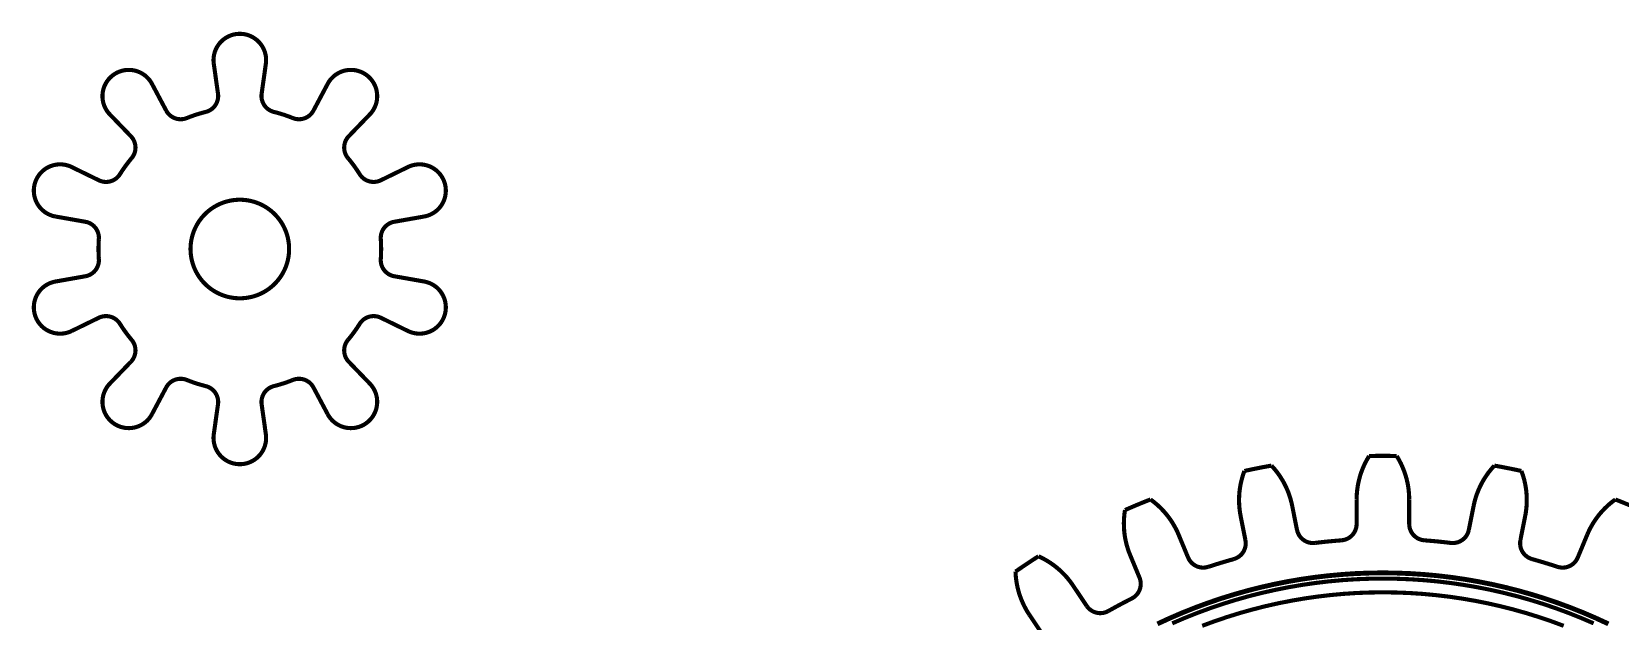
# Model space of a CAD drawing. Extents: x 1.1 to 21.8, y 1.7 to 15.4.
# Drawn here: x 5.738 to 9.544, y 4.369 to 5.782 of the extents above; entities that cross this region are included whole.
import ezdxf

# ---------------------------------------------------------------- set-up
doc = ezdxf.new("R2010")
doc.units = 0
doc.layers.get('0').update_dxf_attribs({"linetype": 'CONTINUOUS'})

msp = doc.modelspace()

# ---------------------------------------------------------------- linework, layer by layer
at = {"color": 0, "const_width": 0.00985}
for points in [[(6.29915, 5.70503), (6.29943, 5.70714), (6.29958, 5.70925), (6.29969, 5.71137), (6.29975, 5.71349), (6.29975, 5.7156), (6.29964, 5.71772), (6.29949, 5.71978), (6.29926, 5.7219), (6.29893, 5.72396), (6.29856, 5.72607), (6.29812, 5.72814), (6.29758, 5.73019), (6.29704, 5.73221), (6.29639, 5.73421), (6.29563, 5.73622), (6.29486, 5.73817), (6.294, 5.74007), (6.29313, 5.74203), (6.29107, 5.74571), (6.28999, 5.7475), (6.28885, 5.74929), (6.2876, 5.75103), (6.28635, 5.75271), (6.285, 5.75435), (6.28217, 5.75749), (6.28071, 5.75896), (6.27914, 5.76042), (6.27756, 5.76183), (6.27593, 5.76313), (6.27425, 5.76443), (6.27251, 5.76568), (6.27078, 5.76682), (6.26899, 5.76796), (6.26714, 5.76899), (6.26525, 5.76997), (6.26335, 5.77089), (6.26144, 5.77175), (6.2595, 5.77257), (6.25549, 5.77399), (6.25347, 5.77458), (6.25142, 5.77507), (6.24729, 5.77593), (6.24522, 5.77626), (6.24311, 5.77647), (6.241, 5.77664), (6.23888, 5.77675), (6.23676, 5.77681), (6.23465, 5.77675), (6.23253, 5.77664), (6.23042, 5.77647), (6.22835, 5.77626), (6.22624, 5.77593), (6.22211, 5.77507), (6.22006, 5.77458), (6.21804, 5.77399), (6.21403, 5.77257), (6.21213, 5.77175), (6.21018, 5.77089), (6.20828, 5.76997), (6.20638, 5.76899), (6.20458, 5.76796), (6.20275, 5.76682), (6.20101, 5.76568), (6.19928, 5.76443), (6.19764, 5.76313), (6.19596, 5.76183), (6.19439, 5.76042), (6.19135, 5.75749), (6.18853, 5.75435), (6.18722, 5.75271), (6.18593, 5.75103), (6.18474, 5.74929), (6.18354, 5.7475), (6.18246, 5.74571), (6.18143, 5.74387), (6.18044, 5.74203), (6.17953, 5.74007), (6.17865, 5.73817), (6.1779, 5.73622), (6.17719, 5.73421), (6.17654, 5.73221), (6.17594, 5.73019), (6.1754, 5.72814), (6.17497, 5.72607), (6.17458, 5.72396), (6.17432, 5.7219), (6.17404, 5.71978), (6.17389, 5.71772), (6.17378, 5.7156), (6.17378, 5.71349), (6.17383, 5.71137), (6.17393, 5.70925), (6.17437, 5.70503)], [(6.18446, 5.63331), (6.17437, 5.70503)], [(6.28907, 5.63331), (6.29915, 5.70503)], [(6.02626, 5.6569), (6.02522, 5.65875), (6.02414, 5.6606), (6.023, 5.66238), (6.02181, 5.66411), (6.02056, 5.66581), (6.01785, 5.66906), (6.01644, 5.67057), (6.01497, 5.6721), (6.01346, 5.67356), (6.01188, 5.67497), (6.01025, 5.67632), (6.00857, 5.67763), (6.00689, 5.67888), (6.0051, 5.68007), (6.00331, 5.68121), (6.00151, 5.68224), (5.99962, 5.68326), (5.99778, 5.68419), (5.99582, 5.68506), (5.99387, 5.68587), (5.99192, 5.68664), (5.9899, 5.68733), (5.9879, 5.68793), (5.98583, 5.68847), (5.98378, 5.68896), (5.98172, 5.68935), (5.97965, 5.68967), (5.97754, 5.68994), (5.97542, 5.69015), (5.97331, 5.69026), (5.97119, 5.69032), (5.96907, 5.69032), (5.96696, 5.69021), (5.9649, 5.69006), (5.96278, 5.68983), (5.96067, 5.68956), (5.95861, 5.68918), (5.95654, 5.68875), (5.95449, 5.68821), (5.95247, 5.68767), (5.95042, 5.68701), (5.94846, 5.68631), (5.94456, 5.68468), (5.94265, 5.68375), (5.94075, 5.68278), (5.93892, 5.68175), (5.93712, 5.68067), (5.93533, 5.67953), (5.9336, 5.67828), (5.93192, 5.67703), (5.93028, 5.67572), (5.92714, 5.6729), (5.92562, 5.67144), (5.92279, 5.66829), (5.92144, 5.66667), (5.92014, 5.66499), (5.91889, 5.66325), (5.91775, 5.66151), (5.91661, 5.65972), (5.91456, 5.65603), (5.91363, 5.65414), (5.91276, 5.65218), (5.91194, 5.65028), (5.91124, 5.64828), (5.9106, 5.64626), (5.91, 5.64426), (5.90944, 5.64219), (5.90896, 5.64014), (5.90858, 5.63807), (5.90826, 5.63596), (5.90799, 5.6339), (5.90782, 5.63178), (5.90771, 5.62967), (5.90767, 5.62756), (5.90776, 5.62332), (5.90793, 5.62125), (5.90821, 5.61914), (5.90853, 5.61703), (5.9089, 5.61496), (5.90935, 5.6129), (5.90983, 5.61083), (5.91043, 5.60883), (5.91108, 5.60682), (5.91183, 5.60482), (5.9126, 5.60286), (5.91347, 5.60097), (5.91439, 5.59901), (5.91536, 5.59717), (5.91639, 5.59532), (5.91868, 5.59174), (5.91986, 5.59006), (5.92117, 5.58838), (5.92253, 5.58669), (5.92389, 5.58513), (5.92535, 5.58361)], [(6.54818, 5.58361), (6.54964, 5.58513), (6.55106, 5.58669), (6.55365, 5.59006), (6.5549, 5.59174), (6.55604, 5.59353), (6.55713, 5.59532), (6.55821, 5.59717), (6.56011, 5.60097), (6.56093, 5.60286), (6.56174, 5.60482), (6.56244, 5.60682), (6.5631, 5.60883), (6.56369, 5.61083), (6.56467, 5.61496), (6.56506, 5.61703), (6.56538, 5.61914), (6.5656, 5.62125), (6.56575, 5.62332), (6.56586, 5.62543), (6.56586, 5.62967), (6.56575, 5.63178), (6.56554, 5.6339), (6.56526, 5.63596), (6.56494, 5.63807), (6.56456, 5.64014), (6.56413, 5.64219), (6.56358, 5.64426), (6.56299, 5.64626), (6.56158, 5.65028), (6.56076, 5.65218), (6.5599, 5.65414), (6.55897, 5.65603), (6.558, 5.65788), (6.55692, 5.65972), (6.55583, 5.66151), (6.55464, 5.66325), (6.55339, 5.66499), (6.55208, 5.66667), (6.55078, 5.66829), (6.54937, 5.66986), (6.5479, 5.67144), (6.54639, 5.6729), (6.54486, 5.67432), (6.54324, 5.67572), (6.54161, 5.67703), (6.53993, 5.67828), (6.53819, 5.67953), (6.5364, 5.68067), (6.53461, 5.68175), (6.53276, 5.68278), (6.53087, 5.68375), (6.52897, 5.68468), (6.52707, 5.68549), (6.52507, 5.68631), (6.52311, 5.68701), (6.52111, 5.68767), (6.51699, 5.68875), (6.51492, 5.68918), (6.51286, 5.68956), (6.51074, 5.68983), (6.50868, 5.69006), (6.50657, 5.69021), (6.50444, 5.69032), (6.50233, 5.69032), (6.50022, 5.69026), (6.4981, 5.69015), (6.49599, 5.68994), (6.49393, 5.68967), (6.49181, 5.68935), (6.48975, 5.68896), (6.48768, 5.68847), (6.48568, 5.68793), (6.48361, 5.68733), (6.48161, 5.68664), (6.47965, 5.68587), (6.47771, 5.68506), (6.47581, 5.68419), (6.4739, 5.68326), (6.47021, 5.68121), (6.46843, 5.68007), (6.46669, 5.67888), (6.46496, 5.67763), (6.46332, 5.67632), (6.46169, 5.67497), (6.46013, 5.67356), (6.45861, 5.6721), (6.45708, 5.67057), (6.45568, 5.66906), (6.45432, 5.66743), (6.45301, 5.66581), (6.45171, 5.66411), (6.45053, 5.66238), (6.44938, 5.6606), (6.44829, 5.65875), (6.44726, 5.6569)], [(6.06028, 5.59293), (6.02626, 5.6569)], [(6.155, 5.58963), (6.15663, 5.59006), (6.15826, 5.59056), (6.15983, 5.59115), (6.1614, 5.59179), (6.16297, 5.5925), (6.16444, 5.59332), (6.1659, 5.59418), (6.16737, 5.59511), (6.16872, 5.59603), (6.17008, 5.59706), (6.17139, 5.59819), (6.17264, 5.59933), (6.17389, 5.60053), (6.17503, 5.60178), (6.17611, 5.60308), (6.17714, 5.60439), (6.17811, 5.60579), (6.17904, 5.60721), (6.1799, 5.60867), (6.18143, 5.61171), (6.18207, 5.61328), (6.18267, 5.61486), (6.18321, 5.61649), (6.18365, 5.61811), (6.18403, 5.61979), (6.18435, 5.62147), (6.18457, 5.62315), (6.18474, 5.62483), (6.18485, 5.62651), (6.18485, 5.62819), (6.18479, 5.62993), (6.18468, 5.63162), (6.18446, 5.63331)], [(6.31858, 5.58963), (6.31689, 5.59006), (6.31526, 5.59056), (6.31369, 5.59115), (6.31212, 5.59179), (6.3106, 5.5925), (6.30908, 5.59332), (6.30761, 5.59418), (6.30479, 5.59603), (6.30344, 5.59706), (6.30214, 5.59819), (6.30089, 5.59933), (6.29969, 5.60053), (6.29856, 5.60178), (6.29742, 5.60308), (6.29639, 5.60439), (6.29542, 5.60579), (6.29449, 5.60721), (6.29368, 5.60867), (6.29286, 5.61019), (6.29215, 5.61171), (6.29144, 5.61328), (6.29085, 5.61486), (6.28988, 5.61811), (6.2895, 5.61979), (6.28896, 5.62315), (6.28879, 5.62483), (6.28868, 5.62651), (6.28868, 5.62819), (6.28874, 5.62993), (6.28885, 5.63162), (6.28907, 5.63331)], [(6.41325, 5.59293), (6.44726, 5.6569)], [(6.10981, 5.57493), (6.10824, 5.57433), (6.10661, 5.57379), (6.10335, 5.57292), (6.10167, 5.5726), (6.09999, 5.57238), (6.09831, 5.57221), (6.09657, 5.5721), (6.09489, 5.57206), (6.09321, 5.5721), (6.09153, 5.57221), (6.08979, 5.57238), (6.08811, 5.57264), (6.08649, 5.57297), (6.08485, 5.5734), (6.08322, 5.57389), (6.0816, 5.57443), (6.08003, 5.57503), (6.07844, 5.57574), (6.07693, 5.57644), (6.07542, 5.57731), (6.074, 5.57818), (6.07254, 5.5791), (6.07118, 5.58014), (6.06988, 5.58117), (6.06858, 5.58231), (6.06733, 5.58344), (6.06506, 5.58594), (6.06396, 5.58724), (6.06299, 5.5886), (6.06201, 5.59), (6.06028, 5.59293)], [(6.36372, 5.57493), (6.36535, 5.57433), (6.36692, 5.57379), (6.36854, 5.57335), (6.37022, 5.57292), (6.3719, 5.5726), (6.37358, 5.57238), (6.37528, 5.57221), (6.37696, 5.5721), (6.37864, 5.57206), (6.38032, 5.5721), (6.38206, 5.57221), (6.38374, 5.57238), (6.38542, 5.57264), (6.38704, 5.57297), (6.38872, 5.5734), (6.39035, 5.57389), (6.39193, 5.57443), (6.39356, 5.57503), (6.3966, 5.57644), (6.39811, 5.57731), (6.39958, 5.57818), (6.40099, 5.5791), (6.40369, 5.58117), (6.40619, 5.58344), (6.40739, 5.58469), (6.40847, 5.58594), (6.40956, 5.58724), (6.4106, 5.5886), (6.41151, 5.59), (6.41243, 5.59147), (6.41325, 5.59293)], [(5.97564, 5.53147), (5.92535, 5.58361)], [(6.155, 5.58963), (6.14481, 5.58692), (6.13971, 5.58544), (6.13465, 5.58388), (6.12961, 5.58225), (6.12462, 5.58051), (6.11968, 5.57872), (6.11469, 5.57688), (6.10981, 5.57493)], [(6.36372, 5.57493), (6.35883, 5.57688), (6.35389, 5.57872), (6.3489, 5.58051), (6.34392, 5.58225), (6.33886, 5.58388), (6.33382, 5.58544), (6.32878, 5.58692), (6.31858, 5.58963)], [(6.49789, 5.53147), (6.54818, 5.58361)], [(5.97749, 5.47879), (5.97857, 5.48014), (5.97954, 5.4815), (5.98053, 5.48292), (5.98139, 5.48432), (5.98221, 5.48583), (5.98296, 5.48736), (5.98367, 5.48888), (5.98426, 5.4905), (5.98481, 5.49208), (5.98529, 5.49371), (5.98574, 5.49533), (5.98606, 5.49701), (5.98633, 5.49869), (5.98654, 5.50038), (5.98665, 5.50206), (5.98671, 5.50379), (5.98671, 5.50549), (5.9866, 5.50717), (5.98643, 5.50885), (5.98589, 5.51221), (5.98546, 5.51389), (5.98503, 5.51551), (5.98449, 5.51714), (5.98389, 5.51872), (5.98324, 5.52029), (5.98253, 5.52181), (5.98172, 5.52333), (5.98085, 5.52474), (5.97993, 5.52621), (5.97894, 5.52756), (5.97792, 5.52892), (5.97683, 5.53022), (5.97564, 5.53147)], [(6.49604, 5.47879), (6.49397, 5.4815), (6.49214, 5.48432), (6.49132, 5.48583), (6.49056, 5.48736), (6.4899, 5.48888), (6.48926, 5.4905), (6.48872, 5.49208), (6.48822, 5.49371), (6.48779, 5.49533), (6.48747, 5.49701), (6.48719, 5.49869), (6.48687, 5.50206), (6.48682, 5.50379), (6.48687, 5.50549), (6.48699, 5.50717), (6.48714, 5.50885), (6.48736, 5.51053), (6.48768, 5.51221), (6.48807, 5.51389), (6.4885, 5.51551), (6.48904, 5.51714), (6.48964, 5.51872), (6.49029, 5.52029), (6.49181, 5.52333), (6.49268, 5.52474), (6.4936, 5.52621), (6.49457, 5.52756), (6.49567, 5.52892), (6.49675, 5.53022), (6.49789, 5.53147)], [(5.97749, 5.47879), (5.97412, 5.47472), (5.97081, 5.4706), (5.96761, 5.46642), (5.96442, 5.46218), (5.96132, 5.45796), (5.95828, 5.45361), (5.95529, 5.44922), (5.95242, 5.44482), (5.94954, 5.44038)], [(6.52399, 5.44038), (6.52115, 5.44482), (6.51824, 5.44922), (6.51525, 5.45361), (6.51221, 5.45796), (6.50911, 5.46218), (6.50597, 5.46642), (6.50271, 5.4706), (6.4994, 5.47472), (6.49604, 5.47879)], [(5.83376, 5.45757), (5.83187, 5.4585), (5.82992, 5.45931), (5.82796, 5.46007), (5.82596, 5.46078), (5.82394, 5.46143), (5.82189, 5.46197), (5.81988, 5.46246), (5.81776, 5.46289), (5.81569, 5.46322), (5.81364, 5.46349), (5.81153, 5.46376), (5.8094, 5.46386), (5.80729, 5.46392), (5.80518, 5.46392), (5.80306, 5.46386), (5.80094, 5.46376), (5.79889, 5.46354), (5.79676, 5.46326), (5.79264, 5.46251), (5.78851, 5.46143), (5.78651, 5.46083), (5.7845, 5.46013), (5.78256, 5.45936), (5.7806, 5.45856), (5.77869, 5.45763), (5.77681, 5.45665), (5.77496, 5.45568), (5.77311, 5.45458), (5.77132, 5.45344), (5.76958, 5.45226), (5.7679, 5.45101), (5.76622, 5.44965), (5.76465, 5.44829), (5.76307, 5.44689), (5.76156, 5.44542), (5.7601, 5.4439), (5.75868, 5.44233), (5.75732, 5.44069), (5.75603, 5.43907), (5.75478, 5.43733), (5.75358, 5.4356), (5.75244, 5.43381), (5.75136, 5.43201), (5.75038, 5.43018), (5.7494, 5.42828), (5.74854, 5.42632), (5.74772, 5.42443), (5.74696, 5.42242), (5.74625, 5.42042), (5.74567, 5.4184), (5.74511, 5.41639), (5.74463, 5.41433), (5.74419, 5.41222), (5.74387, 5.41015), (5.7436, 5.40804), (5.74338, 5.40597), (5.74322, 5.40386), (5.74317, 5.40175), (5.74328, 5.39751), (5.74343, 5.3954), (5.74365, 5.39328), (5.74393, 5.39122), (5.74431, 5.38917), (5.74474, 5.38704), (5.74522, 5.38504), (5.74582, 5.38297), (5.74642, 5.38097), (5.74713, 5.37896), (5.74789, 5.37701), (5.74875, 5.37506), (5.74962, 5.37315), (5.7506, 5.37125), (5.75163, 5.36942), (5.75271, 5.36762), (5.7539, 5.36583), (5.7551, 5.3641), (5.75635, 5.36242), (5.75765, 5.36079), (5.75906, 5.35915), (5.76047, 5.35758), (5.76193, 5.35612), (5.76346, 5.35465), (5.76508, 5.35325), (5.76671, 5.35189), (5.76833, 5.35058), (5.77007, 5.34933), (5.77181, 5.34814), (5.7736, 5.34706), (5.77544, 5.34597), (5.77729, 5.345), (5.78108, 5.34315), (5.78304, 5.34239), (5.78504, 5.34164), (5.78706, 5.34093), (5.78907, 5.34033), (5.79113, 5.33979), (5.79525, 5.33892)], [(5.89893, 5.42583), (5.83376, 5.45757)], [(5.94954, 5.44038), (5.94862, 5.43896), (5.94764, 5.43756), (5.94661, 5.43619), (5.94433, 5.43371), (5.94314, 5.43251), (5.94185, 5.43137), (5.94054, 5.43028), (5.93918, 5.42925), (5.93778, 5.42828), (5.93636, 5.4274), (5.9349, 5.42654), (5.93338, 5.42578), (5.93181, 5.42507), (5.93024, 5.42443), (5.92865, 5.42389), (5.92703, 5.42333), (5.9254, 5.4229), (5.92204, 5.42225), (5.91868, 5.42193), (5.91699, 5.42182), (5.91531, 5.42182), (5.91357, 5.42193), (5.91189, 5.4221), (5.91021, 5.42231), (5.90853, 5.42258), (5.9069, 5.42296), (5.90522, 5.42339), (5.90365, 5.42389), (5.90201, 5.42449), (5.90044, 5.42513), (5.89893, 5.42583)], [(6.52399, 5.44038), (6.5249, 5.43896), (6.52588, 5.43756), (6.52696, 5.43619), (6.52806, 5.43494), (6.52924, 5.43371), (6.53043, 5.43251), (6.53168, 5.43137), (6.53299, 5.43028), (6.53435, 5.42925), (6.53575, 5.42828), (6.53717, 5.4274), (6.53868, 5.42654), (6.54021, 5.42578), (6.54172, 5.42507), (6.54329, 5.42443), (6.54492, 5.42389), (6.5465, 5.42333), (6.54818, 5.4229), (6.54981, 5.42258), (6.55149, 5.42225), (6.55485, 5.42193), (6.55658, 5.42182), (6.55826, 5.42182), (6.55994, 5.42193), (6.56164, 5.4221), (6.56332, 5.42231), (6.565, 5.42258), (6.56668, 5.42296), (6.56831, 5.42339), (6.56993, 5.42389), (6.5715, 5.42449), (6.57308, 5.42513), (6.57465, 5.42583)], [(6.57465, 5.42583), (6.63976, 5.45757)], [(6.67833, 5.33892), (6.68246, 5.33979), (6.68446, 5.34033), (6.68653, 5.34093), (6.68853, 5.34164), (6.69243, 5.34315), (6.69624, 5.345), (6.69814, 5.34597), (6.70171, 5.34814), (6.7035, 5.34933), (6.70518, 5.35058), (6.70687, 5.35189), (6.7085, 5.35325), (6.71007, 5.35465), (6.71158, 5.35612), (6.71306, 5.35758), (6.71451, 5.35915), (6.71588, 5.36079), (6.71718, 5.36242), (6.71847, 5.3641), (6.71967, 5.36583), (6.72081, 5.36762), (6.7219, 5.36942), (6.72293, 5.37125), (6.7239, 5.37315), (6.72478, 5.37506), (6.72564, 5.37701), (6.7264, 5.37896), (6.72711, 5.38097), (6.72775, 5.38297), (6.72831, 5.38504), (6.72879, 5.38704), (6.72922, 5.38917), (6.7296, 5.39122), (6.72987, 5.39328), (6.73014, 5.3954), (6.73036, 5.39963), (6.73036, 5.40175), (6.73031, 5.40386), (6.73014, 5.40597), (6.72993, 5.40804), (6.72971, 5.41015), (6.72933, 5.41222), (6.72894, 5.41433), (6.72846, 5.41639), (6.72792, 5.4184), (6.72661, 5.42242), (6.72586, 5.42443), (6.72504, 5.42632), (6.72412, 5.42828), (6.72319, 5.43018), (6.72217, 5.43201), (6.72108, 5.43381), (6.71994, 5.4356), (6.71881, 5.43733), (6.71756, 5.43907), (6.71625, 5.44069), (6.71485, 5.44233), (6.71343, 5.4439), (6.71197, 5.44542), (6.71044, 5.44689), (6.70893, 5.44829), (6.70731, 5.44965), (6.70562, 5.45101), (6.70394, 5.45226), (6.70221, 5.45344), (6.70042, 5.45458), (6.69862, 5.45568), (6.69672, 5.45665), (6.69488, 5.45763), (6.69299, 5.45856), (6.69103, 5.45936), (6.68901, 5.46013), (6.68701, 5.46083), (6.685, 5.46143), (6.683, 5.46197), (6.68093, 5.46251), (6.67888, 5.46289), (6.67676, 5.46326), (6.67469, 5.46354), (6.67258, 5.46376), (6.67046, 5.46386), (6.66835, 5.46392), (6.66624, 5.46392), (6.66411, 5.46386), (6.66206, 5.46376), (6.65782, 5.46322), (6.65576, 5.46289), (6.65369, 5.46246), (6.65164, 5.46197), (6.64958, 5.46143), (6.64757, 5.46078), (6.64556, 5.46007), (6.64361, 5.45931), (6.64165, 5.4585), (6.63976, 5.45757)], [(5.8666, 5.32633), (5.79525, 5.33892)], [(5.89903, 5.28478), (5.89908, 5.28651), (5.89914, 5.28819), (5.89903, 5.28988), (5.89893, 5.29161), (5.89871, 5.29329), (5.89844, 5.29497), (5.89806, 5.2966), (5.89763, 5.29829), (5.89714, 5.29986), (5.8966, 5.30149), (5.89594, 5.30306), (5.89524, 5.30458), (5.89447, 5.3061), (5.89367, 5.30761), (5.89182, 5.31044), (5.89079, 5.31179), (5.88971, 5.3131), (5.88857, 5.3144), (5.88743, 5.3156), (5.88618, 5.31679), (5.88357, 5.31896), (5.88217, 5.31993), (5.88075, 5.32086), (5.87929, 5.32172), (5.87782, 5.32254), (5.87631, 5.32329), (5.87472, 5.324), (5.87315, 5.3246), (5.87153, 5.32514), (5.8699, 5.32563), (5.86828, 5.32601), (5.8666, 5.32633)], [(6.57454, 5.28478), (6.57443, 5.28651), (6.57443, 5.28819), (6.57449, 5.28988), (6.57465, 5.29161), (6.57482, 5.29329), (6.57514, 5.29497), (6.57547, 5.2966), (6.5759, 5.29829), (6.57639, 5.29986), (6.57699, 5.30149), (6.57758, 5.30306), (6.57829, 5.30458), (6.57904, 5.3061), (6.57992, 5.30761), (6.58078, 5.30903), (6.58176, 5.31044), (6.58274, 5.31179), (6.58382, 5.3131), (6.58496, 5.3144), (6.58615, 5.3156), (6.5874, 5.31679), (6.58865, 5.31787), (6.59, 5.31896), (6.59136, 5.31993), (6.59278, 5.32086), (6.59424, 5.32172), (6.59576, 5.32254), (6.59728, 5.32329), (6.59879, 5.324), (6.60042, 5.3246), (6.602, 5.32514), (6.60363, 5.32563), (6.60531, 5.32601), (6.60693, 5.32633)], [(6.60693, 5.32633), (6.67833, 5.33892)], [(5.89903, 5.28478), (5.89871, 5.27951), (5.89844, 5.27425), (5.89828, 5.26899), (5.89822, 5.26367), (5.89822, 5.2584), (5.89828, 5.25315), (5.89844, 5.24783), (5.89871, 5.24257), (5.89903, 5.23731)], [(6.57454, 5.23731), (6.57487, 5.24257), (6.57508, 5.24783), (6.57525, 5.25315), (6.57536, 5.2584), (6.57536, 5.26367), (6.57525, 5.26899), (6.57508, 5.27425), (6.57487, 5.27951), (6.57454, 5.28478)], [(5.89903, 5.23731), (5.89908, 5.23557), (5.89914, 5.23389), (5.89893, 5.23053), (5.89871, 5.22885), (5.89844, 5.22715), (5.89806, 5.22547), (5.89763, 5.22385), (5.89714, 5.22222), (5.8966, 5.22065), (5.89594, 5.21907), (5.89524, 5.2175), (5.89447, 5.21599), (5.89367, 5.21451), (5.89274, 5.21306), (5.89182, 5.21164), (5.89079, 5.21029), (5.88971, 5.20899), (5.88743, 5.20649), (5.88618, 5.20535), (5.88488, 5.20421), (5.88357, 5.20318), (5.88075, 5.20122), (5.87929, 5.20036), (5.87782, 5.19954), (5.87631, 5.19879), (5.87472, 5.19814), (5.87315, 5.19754), (5.87153, 5.197), (5.8699, 5.1965), (5.86828, 5.19607), (5.8666, 5.19575)], [(6.57454, 5.23731), (6.57443, 5.23557), (6.57443, 5.23389), (6.57449, 5.23221), (6.57482, 5.22885), (6.57547, 5.22547), (6.5759, 5.22385), (6.57639, 5.22222), (6.57758, 5.21907), (6.57829, 5.2175), (6.57904, 5.21599), (6.58078, 5.21306), (6.58176, 5.21164), (6.58274, 5.21029), (6.58382, 5.20899), (6.58496, 5.20774), (6.58615, 5.20649), (6.58865, 5.20421), (6.59, 5.20318), (6.59136, 5.20221), (6.59278, 5.20122), (6.59424, 5.20036), (6.59576, 5.19954), (6.59728, 5.19879), (6.59879, 5.19814), (6.60042, 5.19754), (6.602, 5.197), (6.60363, 5.1965), (6.60531, 5.19607), (6.60693, 5.19575)], [(5.79525, 5.18317), (5.79318, 5.18278), (5.79113, 5.18229), (5.78907, 5.18175), (5.78706, 5.18115), (5.78504, 5.1805), (5.78304, 5.17974), (5.78108, 5.17893), (5.77919, 5.17806), (5.77729, 5.17714), (5.7736, 5.17507), (5.77181, 5.17393), (5.77007, 5.17275), (5.76833, 5.1715), (5.76508, 5.16889), (5.76346, 5.16749), (5.76193, 5.16601), (5.76047, 5.1645), (5.75765, 5.16135), (5.75635, 5.15967), (5.7551, 5.15799), (5.7539, 5.15625), (5.75271, 5.15446), (5.75163, 5.15267), (5.7506, 5.15082), (5.74962, 5.14899), (5.74789, 5.14507), (5.74713, 5.14312), (5.74642, 5.14111), (5.74522, 5.1371), (5.74474, 5.13504), (5.74431, 5.13297), (5.74393, 5.13092), (5.74365, 5.12879), (5.74343, 5.12668), (5.74328, 5.12462), (5.74317, 5.12039), (5.74322, 5.11828), (5.74338, 5.11615), (5.7436, 5.11404), (5.74387, 5.11199), (5.74419, 5.10986), (5.74463, 5.10781), (5.74511, 5.10574), (5.74567, 5.10368), (5.74625, 5.10167), (5.74696, 5.09967), (5.74772, 5.09771), (5.74854, 5.09576), (5.7494, 5.09386), (5.75038, 5.09196), (5.75136, 5.09011), (5.75244, 5.08826), (5.75358, 5.08649), (5.75478, 5.08475), (5.75603, 5.08306), (5.75732, 5.08138), (5.75868, 5.07975), (5.7601, 5.07818), (5.76156, 5.07667), (5.76307, 5.07519), (5.76465, 5.07379), (5.76622, 5.07243), (5.7679, 5.07113), (5.76958, 5.06988), (5.77132, 5.06868), (5.77311, 5.06754), (5.77496, 5.06646), (5.77681, 5.06543), (5.77869, 5.06446), (5.7806, 5.06358), (5.78256, 5.06278), (5.7845, 5.06201), (5.78651, 5.06131), (5.78851, 5.06065), (5.79058, 5.06011), (5.79264, 5.05963), (5.79471, 5.05919), (5.79676, 5.05886), (5.79889, 5.0586), (5.80094, 5.05838), (5.80306, 5.05821), (5.80518, 5.05817), (5.80729, 5.05817), (5.8094, 5.05821), (5.81153, 5.05838), (5.81364, 5.0586), (5.81569, 5.05886), (5.81776, 5.05925), (5.81988, 5.05963), (5.82189, 5.06017), (5.82394, 5.06071), (5.82596, 5.06136), (5.82796, 5.06207), (5.82992, 5.06282), (5.83187, 5.06364), (5.83376, 5.06451)], [(5.8666, 5.19575), (5.79525, 5.18317)], [(6.60693, 5.19575), (6.67833, 5.18317)], [(6.63976, 5.06451), (6.64165, 5.06364), (6.64361, 5.06282), (6.64556, 5.06207), (6.64757, 5.06136), (6.64958, 5.06071), (6.65369, 5.05963), (6.65782, 5.05886), (6.65994, 5.0586), (6.66206, 5.05838), (6.66411, 5.05821), (6.66624, 5.05817), (6.66835, 5.05817), (6.67046, 5.05821), (6.67258, 5.05838), (6.67469, 5.0586), (6.67676, 5.05886), (6.67888, 5.05919), (6.68093, 5.05963), (6.683, 5.06011), (6.685, 5.06065), (6.68701, 5.06131), (6.68901, 5.06201), (6.69103, 5.06278), (6.69299, 5.06358), (6.69488, 5.06446), (6.69672, 5.06543), (6.69862, 5.06646), (6.70042, 5.06754), (6.70221, 5.06868), (6.70394, 5.06988), (6.70562, 5.07113), (6.70731, 5.07243), (6.70893, 5.07379), (6.71044, 5.07519), (6.71197, 5.07667), (6.71343, 5.07818), (6.71485, 5.07975), (6.71625, 5.08138), (6.71756, 5.08306), (6.71881, 5.08475), (6.71994, 5.08649), (6.72108, 5.08826), (6.72217, 5.09011), (6.72319, 5.09196), (6.72504, 5.09576), (6.72586, 5.09771), (6.72661, 5.09967), (6.72792, 5.10368), (6.72846, 5.10574), (6.72894, 5.10781), (6.72933, 5.10986), (6.72971, 5.11199), (6.72993, 5.11404), (6.73014, 5.11615), (6.73031, 5.11828), (6.73036, 5.12039), (6.73036, 5.1225), (6.73025, 5.12462), (6.73014, 5.12668), (6.7296, 5.13092), (6.72922, 5.13297), (6.72879, 5.13504), (6.72831, 5.1371), (6.72775, 5.13911), (6.72711, 5.14111), (6.7264, 5.14312), (6.72564, 5.14507), (6.7239, 5.14899), (6.72293, 5.15082), (6.7219, 5.15267), (6.72081, 5.15446), (6.71967, 5.15625), (6.71847, 5.15799), (6.71588, 5.16135), (6.71451, 5.16292), (6.71306, 5.1645), (6.71158, 5.16601), (6.71007, 5.16749), (6.7085, 5.16889), (6.70687, 5.17019), (6.70518, 5.1715), (6.7035, 5.17275), (6.70171, 5.17393), (6.69993, 5.17507), (6.69814, 5.17611), (6.69624, 5.17714), (6.69433, 5.17806), (6.69243, 5.17893), (6.69049, 5.17974), (6.68853, 5.1805), (6.68653, 5.18115), (6.68446, 5.18175), (6.68246, 5.18229), (6.68039, 5.18278), (6.67833, 5.18317)], [(5.89893, 5.09631), (5.83376, 5.06451)], [(5.94954, 5.08176), (5.94862, 5.08317), (5.94764, 5.08453), (5.94661, 5.08589), (5.94547, 5.08718), (5.94433, 5.08843), (5.94314, 5.08957), (5.94185, 5.09071), (5.94054, 5.09179), (5.93918, 5.09283), (5.93778, 5.09381), (5.93636, 5.09472), (5.9349, 5.09554), (5.93338, 5.09631), (5.93181, 5.097), (5.93024, 5.09765), (5.92865, 5.09825), (5.92703, 5.09874), (5.9254, 5.09918), (5.92372, 5.09956), (5.92204, 5.09983), (5.92036, 5.10004), (5.91868, 5.10021), (5.91699, 5.10026), (5.91531, 5.10026), (5.91357, 5.10015), (5.91189, 5.10004), (5.91021, 5.09983), (5.90853, 5.0995), (5.9069, 5.09918), (5.90522, 5.09874), (5.90365, 5.09819), (5.90201, 5.09765), (5.90044, 5.097), (5.89893, 5.09631)], [(6.52399, 5.08176), (6.5249, 5.08317), (6.52588, 5.08453), (6.52696, 5.08589), (6.52806, 5.08718), (6.52924, 5.08843), (6.53043, 5.08957), (6.53168, 5.09071), (6.53299, 5.09179), (6.53435, 5.09283), (6.53575, 5.09381), (6.53717, 5.09472), (6.53868, 5.09554), (6.54021, 5.09631), (6.54172, 5.097), (6.54329, 5.09765), (6.54492, 5.09825), (6.5465, 5.09874), (6.54818, 5.09918), (6.54981, 5.09956), (6.55149, 5.09983), (6.55317, 5.10004), (6.55485, 5.10021), (6.55658, 5.10026), (6.55826, 5.10026), (6.56164, 5.10004), (6.56332, 5.09983), (6.56668, 5.09918), (6.56831, 5.09874), (6.56993, 5.09819), (6.5715, 5.09765), (6.57308, 5.097), (6.57465, 5.09631)], [(6.57465, 5.09631), (6.63976, 5.06451)], [(5.94954, 5.08176), (5.95529, 5.07286), (5.95828, 5.06853), (5.96132, 5.06418), (5.96442, 5.0599), (5.96761, 5.05567), (5.97081, 5.05149), (5.97412, 5.04736), (5.97749, 5.04329)], [(6.49604, 5.04329), (6.4994, 5.04736), (6.50271, 5.05149), (6.50597, 5.05567), (6.50911, 5.0599), (6.51221, 5.06418), (6.51525, 5.06853), (6.51824, 5.07286), (6.52115, 5.07731), (6.52399, 5.08176)], [(5.97749, 5.04329), (5.97857, 5.04199), (5.97954, 5.04064), (5.98053, 5.03922), (5.98139, 5.03776), (5.98221, 5.03629), (5.98296, 5.03472), (5.98367, 5.03321), (5.98426, 5.03163), (5.98481, 5.03), (5.98529, 5.02838), (5.98574, 5.02675), (5.98606, 5.02507), (5.98633, 5.02339), (5.98654, 5.02171), (5.98665, 5.02001), (5.98671, 5.01833), (5.98671, 5.0166), (5.9866, 5.01492), (5.98643, 5.01324), (5.98589, 5.00988), (5.98503, 5.00662), (5.98449, 5.00499), (5.98389, 5.00342), (5.98324, 5.00185), (5.98253, 5.00032), (5.98172, 4.99881), (5.98085, 4.99735), (5.97993, 4.99593), (5.97894, 4.99451), (5.97792, 4.99322), (5.97683, 4.99186), (5.97564, 4.99067)], [(6.49604, 5.04329), (6.49501, 5.04199), (6.49397, 5.04064), (6.49306, 5.03922), (6.49214, 5.03776), (6.49132, 5.03629), (6.49056, 5.03472), (6.4899, 5.03321), (6.48926, 5.03163), (6.48872, 5.03), (6.48822, 5.02838), (6.48779, 5.02675), (6.48747, 5.02507), (6.48719, 5.02339), (6.48687, 5.02001), (6.48682, 5.01833), (6.48687, 5.0166), (6.48699, 5.01492), (6.48714, 5.01324), (6.48736, 5.01156), (6.48768, 5.00988), (6.48807, 5.00825), (6.4885, 5.00662), (6.48904, 5.00499), (6.48964, 5.00342), (6.49029, 5.00185), (6.49181, 4.99881), (6.49268, 4.99735), (6.4936, 4.99593), (6.49457, 4.99451), (6.49567, 4.99322), (6.49675, 4.99186), (6.49789, 4.99067)], [(5.97564, 4.99067), (5.92535, 4.93853)], [(6.49789, 4.99067), (6.54818, 4.93853)], [(6.10981, 4.94715), (6.10824, 4.94775), (6.10661, 4.94829), (6.10499, 4.94879), (6.10335, 4.94917), (6.10167, 4.94949), (6.09831, 4.94993), (6.09657, 4.95003), (6.09321, 4.95003), (6.09153, 4.94987), (6.08979, 4.94971), (6.08811, 4.94943), (6.08649, 4.94911), (6.08485, 4.94874), (6.08322, 4.94824), (6.0816, 4.94769), (6.07844, 4.9464), (6.07693, 4.94564), (6.07542, 4.94482), (6.074, 4.94396), (6.07254, 4.94299), (6.07118, 4.942), (6.06858, 4.93983), (6.06733, 4.93864), (6.06619, 4.93744), (6.06506, 4.93619), (6.06396, 4.93485), (6.06299, 4.93349), (6.06201, 4.93207), (6.06114, 4.93067), (6.06028, 4.92914)], [(6.10981, 4.94715), (6.11469, 4.94526), (6.11968, 4.94336), (6.12462, 4.94157), (6.12961, 4.93989), (6.13465, 4.93826), (6.13971, 4.93668), (6.14481, 4.93522), (6.1499, 4.93381), (6.155, 4.93251)], [(6.31858, 4.93251), (6.32368, 4.93381), (6.32878, 4.93522), (6.33382, 4.93668), (6.33886, 4.93826), (6.34392, 4.93989), (6.3489, 4.94157), (6.35389, 4.94336), (6.35883, 4.94526), (6.36372, 4.94715)], [(6.36372, 4.94715), (6.36535, 4.94775), (6.36692, 4.94829), (6.36854, 4.94879), (6.37022, 4.94917), (6.3719, 4.94949), (6.37528, 4.94993), (6.37696, 4.95003), (6.38032, 4.95003), (6.38206, 4.94987), (6.38374, 4.94971), (6.38542, 4.94943), (6.38704, 4.94911), (6.38872, 4.94874), (6.39035, 4.94824), (6.39193, 4.94769), (6.39356, 4.94706), (6.39507, 4.9464), (6.3966, 4.94564), (6.39811, 4.94482), (6.39958, 4.94396), (6.40099, 4.94299), (6.40235, 4.942), (6.40369, 4.94092), (6.40494, 4.93983), (6.40619, 4.93864), (6.40739, 4.93744), (6.40847, 4.93619), (6.40956, 4.93485), (6.4106, 4.93349), (6.41243, 4.93067), (6.41325, 4.92914)], [(5.92535, 4.93853), (5.92389, 4.93696), (5.92253, 4.93539), (5.92117, 4.93375), (5.91986, 4.93207), (5.91868, 4.93033), (5.91754, 4.9286), (5.91639, 4.92676), (5.91536, 4.92497), (5.91439, 4.92307), (5.91347, 4.92117), (5.9126, 4.91922), (5.91108, 4.91531), (5.91043, 4.91331), (5.90983, 4.91124), (5.90935, 4.90918), (5.9089, 4.90712), (5.90853, 4.90506), (5.90821, 4.903), (5.90793, 4.90088), (5.90776, 4.89876), (5.90767, 4.89453), (5.90771, 4.89242), (5.90782, 4.89035), (5.90799, 4.88824), (5.90826, 4.88612), (5.90858, 4.88406), (5.90896, 4.88194), (5.90944, 4.87989), (5.91, 4.87788), (5.9106, 4.87582), (5.91124, 4.87381), (5.91194, 4.87185), (5.91276, 4.8699), (5.91363, 4.86794), (5.91456, 4.86604), (5.91661, 4.86236), (5.91775, 4.86057), (5.91889, 4.85883), (5.92014, 4.8571), (5.92144, 4.85547), (5.92279, 4.85385), (5.92421, 4.85221), (5.92562, 4.85069), (5.92714, 4.84924), (5.92871, 4.84776), (5.93028, 4.8464), (5.93192, 4.84511), (5.9336, 4.84381), (5.93533, 4.84261), (5.93712, 4.84142), (5.93892, 4.84033), (5.94075, 4.83931), (5.94265, 4.83832), (5.94456, 4.8374), (5.9465, 4.83658), (5.95042, 4.83507), (5.95247, 4.83447), (5.95449, 4.83388), (5.95654, 4.83339), (5.95861, 4.83296), (5.96067, 4.83257), (5.96278, 4.83225), (5.9649, 4.83203), (5.96696, 4.83187), (5.97119, 4.83176), (5.97331, 4.83182), (5.97754, 4.83214), (5.97965, 4.83242), (5.98172, 4.83274), (5.98378, 4.83317), (5.98583, 4.83365), (5.9879, 4.83421), (5.9899, 4.83479), (5.99192, 4.83544), (5.99387, 4.83621), (5.99582, 4.83703), (5.99778, 4.83789), (5.99962, 4.83886), (6.00151, 4.83985), (6.0051, 4.84201), (6.00689, 4.84321), (6.00857, 4.84446), (6.01025, 4.84576), (6.01188, 4.84711), (6.01346, 4.84853), (6.01497, 4.84999), (6.01644, 4.85151), (6.01785, 4.85308), (6.01921, 4.85465), (6.02056, 4.85633), (6.02181, 4.85801), (6.023, 4.85975), (6.02414, 4.86154), (6.02522, 4.86333), (6.02626, 4.86518)], [(6.06028, 4.92914), (6.02626, 4.86518)], [(6.155, 4.93251), (6.15663, 4.93207), (6.15826, 4.93153), (6.15983, 4.93093), (6.1614, 4.93028), (6.16297, 4.92958), (6.1659, 4.92796), (6.16737, 4.92703), (6.16872, 4.92606), (6.17008, 4.92503), (6.17139, 4.92393), (6.17264, 4.92279), (6.17389, 4.9216), (6.17503, 4.92036), (6.17611, 4.91906), (6.17714, 4.91769), (6.17811, 4.91635), (6.17904, 4.91488), (6.1799, 4.91342), (6.18143, 4.91037), (6.18207, 4.90881), (6.18267, 4.90722), (6.18321, 4.9056), (6.18365, 4.90397), (6.18403, 4.90235), (6.18435, 4.90067), (6.18457, 4.89899), (6.18474, 4.89729), (6.18485, 4.89556), (6.18485, 4.89388), (6.18479, 4.89219), (6.18468, 4.89051), (6.18446, 4.88883)], [(6.31858, 4.93251), (6.31689, 4.93207), (6.31526, 4.93153), (6.31369, 4.93093), (6.31212, 4.93028), (6.3106, 4.92958), (6.30908, 4.92876), (6.30761, 4.92796), (6.30621, 4.92703), (6.30479, 4.92606), (6.30344, 4.92503), (6.30214, 4.92393), (6.30089, 4.92279), (6.29969, 4.9216), (6.29856, 4.92036), (6.29742, 4.91906), (6.29639, 4.91769), (6.29542, 4.91635), (6.29449, 4.91488), (6.29368, 4.91342), (6.29286, 4.91189), (6.29215, 4.91037), (6.29144, 4.90881), (6.29085, 4.90722), (6.28988, 4.90397), (6.2895, 4.90235), (6.28896, 4.89899), (6.28879, 4.89729), (6.28868, 4.89556), (6.28868, 4.89388), (6.28874, 4.89219), (6.28885, 4.89051), (6.28907, 4.88883)], [(6.41325, 4.92914), (6.44726, 4.86518)], [(6.44726, 4.86518), (6.44829, 4.86333), (6.44938, 4.86154), (6.45053, 4.85975), (6.45171, 4.85801), (6.45432, 4.85465), (6.45568, 4.85308), (6.45708, 4.85151), (6.45861, 4.84999), (6.46013, 4.84853), (6.46169, 4.84711), (6.46332, 4.84576), (6.46496, 4.84446), (6.46669, 4.84321), (6.46843, 4.84201), (6.47021, 4.84093), (6.47206, 4.83985), (6.4739, 4.83886), (6.47581, 4.83789), (6.47771, 4.83703), (6.47965, 4.83621), (6.48161, 4.83544), (6.48361, 4.83479), (6.48568, 4.83421), (6.48768, 4.83365), (6.48975, 4.83317), (6.49181, 4.83274), (6.49393, 4.83242), (6.49599, 4.83214), (6.50022, 4.83182), (6.50233, 4.83176), (6.50657, 4.83187), (6.50868, 4.83203), (6.51074, 4.83225), (6.51286, 4.83257), (6.51492, 4.83296), (6.51699, 4.83339), (6.51904, 4.83388), (6.52111, 4.83447), (6.52311, 4.83507), (6.52507, 4.83583), (6.52707, 4.83658), (6.52897, 4.8374), (6.53087, 4.83832), (6.53276, 4.83931), (6.53461, 4.84033), (6.5364, 4.84142), (6.53819, 4.84261), (6.53993, 4.84381), (6.54161, 4.84511), (6.54324, 4.8464), (6.54486, 4.84776), (6.5479, 4.85069), (6.54937, 4.85221), (6.55078, 4.85385), (6.55339, 4.8571), (6.55464, 4.85883), (6.55583, 4.86057), (6.55692, 4.86236), (6.558, 4.86421), (6.55897, 4.86604), (6.5599, 4.86794), (6.56076, 4.8699), (6.56158, 4.87185), (6.56228, 4.87381), (6.56299, 4.87582), (6.56358, 4.87788), (6.56413, 4.87989), (6.56456, 4.88194), (6.56494, 4.88406), (6.56526, 4.88612), (6.56554, 4.88824), (6.56575, 4.89035), (6.56586, 4.89242), (6.56586, 4.89665), (6.56575, 4.89876), (6.5656, 4.90088), (6.56538, 4.903), (6.56506, 4.90506), (6.56467, 4.90712), (6.56369, 4.91124), (6.5631, 4.91331), (6.56244, 4.91531), (6.56174, 4.91726), (6.56011, 4.92117), (6.55914, 4.92307), (6.55821, 4.92497), (6.55713, 4.92676), (6.55604, 4.9286), (6.5549, 4.93033), (6.55365, 4.93207), (6.55236, 4.93375), (6.55106, 4.93539), (6.54964, 4.93696), (6.54818, 4.93853)], [(6.18446, 4.88883), (6.17437, 4.81706)], [(6.28907, 4.88883), (6.29915, 4.81706)], [(6.17437, 4.81706), (6.17415, 4.815), (6.17393, 4.81288), (6.17383, 4.81076), (6.17378, 4.80865), (6.17378, 4.80653), (6.17389, 4.80442), (6.17404, 4.80231), (6.17432, 4.80018), (6.17458, 4.79812), (6.17497, 4.79606), (6.1754, 4.794), (6.17594, 4.79194), (6.17654, 4.78988), (6.17719, 4.78787), (6.1779, 4.78592), (6.17865, 4.78396), (6.17953, 4.78201), (6.18044, 4.78011), (6.18143, 4.77821), (6.18246, 4.77636), (6.18354, 4.77458), (6.18593, 4.77111), (6.18722, 4.76942), (6.18853, 4.76779), (6.18994, 4.76617), (6.19135, 4.76465), (6.19287, 4.76313), (6.19439, 4.76172), (6.19596, 4.76031), (6.19764, 4.75896), (6.19928, 4.75765), (6.20275, 4.75526), (6.20458, 4.75418), (6.20638, 4.7531), (6.20828, 4.75211), (6.21018, 4.75119), (6.21213, 4.75032), (6.21403, 4.74957), (6.21604, 4.74881), (6.21804, 4.74815), (6.22006, 4.74756), (6.22211, 4.74701), (6.22418, 4.74658), (6.22624, 4.74621), (6.22835, 4.74588), (6.23042, 4.74561), (6.23253, 4.74544), (6.23465, 4.74533), (6.23676, 4.74528), (6.23888, 4.74533), (6.241, 4.74544), (6.24311, 4.74561), (6.24522, 4.74588), (6.24729, 4.74621), (6.24935, 4.74658), (6.25142, 4.74701), (6.25347, 4.74756), (6.25549, 4.74815), (6.25749, 4.74881), (6.2595, 4.74957), (6.26144, 4.75032), (6.26335, 4.75119), (6.26525, 4.75211), (6.26714, 4.7531), (6.26899, 4.75418), (6.27078, 4.75526), (6.27425, 4.75765), (6.27593, 4.75896), (6.27756, 4.76031), (6.28071, 4.76313), (6.28217, 4.76465), (6.28358, 4.76617), (6.285, 4.76779), (6.28635, 4.76942), (6.2876, 4.77111), (6.28885, 4.77285), (6.28999, 4.77458), (6.29107, 4.77636), (6.2921, 4.77821), (6.29313, 4.78011), (6.294, 4.78201), (6.29486, 4.78396), (6.29639, 4.78787), (6.29704, 4.78988), (6.29812, 4.794), (6.29856, 4.79606), (6.29893, 4.79812), (6.29926, 4.80018), (6.29949, 4.80231), (6.29964, 4.80442), (6.29975, 4.80653), (6.29975, 4.80865), (6.29969, 4.81076), (6.29958, 4.81288), (6.29943, 4.815), (6.29915, 4.81706)], [(8.91282, 4.66069), (8.91297, 4.66894), (8.91351, 4.67719), (8.91439, 4.68549), (8.91564, 4.69374), (8.91726, 4.7021), (8.91922, 4.71039), (8.92156, 4.71869), (8.92426, 4.72683), (8.92806, 4.73665), (8.9324, 4.74631), (8.93733, 4.75575), (8.94276, 4.76497)], [(8.94276, 4.76497), (8.95101, 4.76514), (8.95925, 4.76525), (8.96756, 4.76531), (8.97581, 4.76535), (8.9841, 4.76531), (8.99235, 4.76525), (9.00065, 4.76514), (9.0089, 4.76497)], [(9.03879, 4.66069), (9.03863, 4.66894), (9.03808, 4.67719), (9.03722, 4.68549), (9.03603, 4.69374), (9.0344, 4.7021), (9.03244, 4.71039), (9.03006, 4.71869), (9.02735, 4.72683), (9.02354, 4.73665), (9.01921, 4.74631), (9.01432, 4.75575), (9.0089, 4.76497)], [(8.63493, 4.62088), (8.63346, 4.62901), (8.63238, 4.63726), (8.63162, 4.64556), (8.63118, 4.65386), (8.63112, 4.66238), (8.63146, 4.6709), (8.63217, 4.67947), (8.63325, 4.68804), (8.63504, 4.6984), (8.63743, 4.70865), (8.6404, 4.71892), (8.64388, 4.72906)], [(8.64388, 4.72906), (8.66004, 4.73253), (8.66818, 4.73421), (8.67626, 4.73583), (8.6844, 4.73742), (8.69249, 4.73899), (8.70876, 4.74192)], [(8.75846, 4.64546), (8.75667, 4.65354), (8.75456, 4.66157), (8.75206, 4.66949), (8.74929, 4.67736), (8.74604, 4.68528), (8.74251, 4.69299), (8.73861, 4.70068), (8.73432, 4.70811), (8.72868, 4.71701), (8.72254, 4.72564), (8.71588, 4.73394), (8.70876, 4.74192)], [(9.19314, 4.64546), (9.19493, 4.65354), (9.19706, 4.66157), (9.19954, 4.66949), (9.20236, 4.67736), (9.20557, 4.68528), (9.20915, 4.69299), (9.21306, 4.70068), (9.21729, 4.70811), (9.22299, 4.71701), (9.22906, 4.72564), (9.23574, 4.73394), (9.24283, 4.74192)], [(9.24283, 4.74192), (9.25911, 4.73899), (9.26725, 4.73742), (9.27533, 4.73583), (9.28347, 4.73421), (9.29156, 4.73253), (9.30772, 4.72906)], [(9.31674, 4.62088), (9.31814, 4.62901), (9.31928, 4.63726), (9.32004, 4.64556), (9.32042, 4.65386), (9.32047, 4.66238), (9.32015, 4.6709), (9.3195, 4.67947), (9.31842, 4.68804), (9.31657, 4.6984), (9.31424, 4.70865), (9.31125, 4.71892), (9.30772, 4.72906)], [(8.35781, 4.63547), (8.3654, 4.63878), (8.38058, 4.64529), (8.40354, 4.65474), (8.41894, 4.66081)], [(8.48649, 4.57585), (8.48318, 4.58344), (8.47949, 4.59088), (8.47553, 4.59819), (8.47125, 4.60536), (8.46658, 4.61247), (8.46153, 4.61936), (8.45622, 4.62608), (8.45057, 4.6326), (8.44331, 4.64025), (8.4356, 4.64746), (8.42746, 4.65435), (8.41894, 4.66081)], [(8.76992, 4.588), (8.75846, 4.64546)], [(8.91282, 4.60206), (8.91282, 4.66069)], [(9.03879, 4.60206), (9.03879, 4.66069)], [(9.18175, 4.588), (9.19314, 4.64546)], [(9.46517, 4.57585), (9.46847, 4.58344), (9.47211, 4.59088), (9.47613, 4.59819), (9.48042, 4.60536), (9.48508, 4.61247), (9.49007, 4.61936), (9.49544, 4.62608), (9.50103, 4.6326), (9.50836, 4.64025), (9.516, 4.64746), (9.52419, 4.65435), (9.53271, 4.66081)], [(9.53271, 4.66081), (9.54042, 4.65776), (9.54807, 4.65474), (9.55578, 4.65158), (9.56342, 4.64844), (9.57101, 4.64529), (9.57867, 4.64204), (9.58626, 4.63878), (9.59386, 4.63547)], [(8.37011, 4.52767), (8.36708, 4.53537), (8.36442, 4.54318), (8.36203, 4.55117), (8.36003, 4.55931), (8.35829, 4.56765), (8.35693, 4.57607), (8.35596, 4.58458), (8.35536, 4.59315), (8.35508, 4.60368), (8.35542, 4.61426), (8.35633, 4.62489), (8.35781, 4.63547)], [(8.64632, 4.56342), (8.63493, 4.62088)], [(8.91282, 4.60206), (8.91254, 4.5976), (8.91178, 4.59315), (8.91054, 4.58886), (8.90881, 4.58469), (8.90653, 4.58074), (8.90386, 4.5771), (8.90082, 4.57379), (8.8974, 4.57086), (8.89372, 4.56831), (8.88976, 4.56625), (8.88564, 4.56467), (8.88135, 4.56353), (8.87642, 4.56282)], [(9.03879, 4.60206), (9.03907, 4.5976), (9.03982, 4.59315), (9.04113, 4.58886), (9.04286, 4.58469), (9.04508, 4.58074), (9.04775, 4.5771), (9.05078, 4.57379), (9.05419, 4.57086), (9.05794, 4.56831), (9.06185, 4.56625), (9.06603, 4.56467), (9.07026, 4.56353), (9.07525, 4.56282)], [(9.30528, 4.56342), (9.31674, 4.62088)], [(8.5089, 4.52175), (8.48649, 4.57585)], [(8.64632, 4.56342), (8.64697, 4.55897), (8.64708, 4.55447), (8.64671, 4.55003), (8.64578, 4.54557), (8.64438, 4.54129), (8.64247, 4.53717), (8.64008, 4.53336), (8.63732, 4.52979), (8.63417, 4.52658), (8.63069, 4.52382), (8.62701, 4.52143), (8.62299, 4.51947), (8.61828, 4.51779)], [(8.76992, 4.588), (8.77106, 4.58365), (8.77268, 4.57949), (8.77474, 4.57547), (8.77729, 4.57172), (8.78022, 4.56831), (8.78358, 4.56526), (8.78717, 4.56261), (8.79113, 4.56039), (8.79525, 4.5586), (8.79949, 4.55735), (8.80388, 4.55658), (8.80826, 4.55632), (8.81332, 4.55658)], [(8.81332, 4.55658), (8.82118, 4.55757), (8.83692, 4.55931), (8.84478, 4.56011), (8.85271, 4.56082), (8.86057, 4.56153), (8.87642, 4.56282)], [(9.07525, 4.56282), (9.08317, 4.56218), (9.09104, 4.56153), (9.09896, 4.56082), (9.10682, 4.56011), (9.11469, 4.55931), (9.12261, 4.55843), (9.13049, 4.55757), (9.13835, 4.55658)], [(9.18175, 4.588), (9.18061, 4.58365), (9.17899, 4.57949), (9.17692, 4.57547), (9.17437, 4.57172), (9.17144, 4.56831), (9.16808, 4.56526), (9.16444, 4.56261), (9.16054, 4.56039), (9.15636, 4.5586), (9.15213, 4.55735), (9.14779, 4.55658), (9.14333, 4.55632), (9.13835, 4.55658)], [(9.30528, 4.56342), (9.30469, 4.55897), (9.30458, 4.55447), (9.30496, 4.55003), (9.30588, 4.54557), (9.30729, 4.54129), (9.30919, 4.53717), (9.31153, 4.53336), (9.31435, 4.52979), (9.31749, 4.52658), (9.3209, 4.52382), (9.32465, 4.52143), (9.32861, 4.51947), (9.33339, 4.51779)], [(9.44276, 4.52175), (9.46517, 4.57585)], [(8.09549, 4.4879), (8.10226, 4.49262), (8.10906, 4.49729), (8.11594, 4.50196), (8.12278, 4.50657), (8.12967, 4.51112), (8.13661, 4.51568), (8.1435, 4.52018), (8.1505, 4.52468)], [(8.23329, 4.45454), (8.22857, 4.46132), (8.22353, 4.46789), (8.21821, 4.47433), (8.21263, 4.48047), (8.2066, 4.48654), (8.20036, 4.49235), (8.19379, 4.49789), (8.18701, 4.50319), (8.17839, 4.50922), (8.16943, 4.51486), (8.1601, 4.52001), (8.1505, 4.52468)], [(8.39253, 4.47353), (8.37011, 4.52767)], [(8.12858, 4.38456), (8.12408, 4.3915), (8.11996, 4.39871), (8.11604, 4.40608), (8.11253, 4.41363), (8.10921, 4.42144), (8.10622, 4.42947), (8.10363, 4.43761), (8.10135, 4.4459), (8.09901, 4.45622), (8.09728, 4.46664), (8.09608, 4.47721), (8.09549, 4.4879)], [(8.5089, 4.52175), (8.51085, 4.51768), (8.51324, 4.51389), (8.51606, 4.51042), (8.51932, 4.50722), (8.52289, 4.50444), (8.52675, 4.50206), (8.53082, 4.50017), (8.5351, 4.49875), (8.5395, 4.49783), (8.54389, 4.49744), (8.54833, 4.49756), (8.55274, 4.49815), (8.55761, 4.4994)], [(8.55761, 4.4994), (8.57269, 4.50429), (8.58024, 4.50662), (8.58783, 4.50896), (8.59543, 4.51124), (8.61063, 4.51568), (8.61828, 4.51779)], [(9.33339, 4.51779), (9.34104, 4.51568), (9.35622, 4.51124), (9.36382, 4.50896), (9.37136, 4.50662), (9.37896, 4.50429), (9.39404, 4.4994)], [(9.44276, 4.52175), (9.44075, 4.51768), (9.43837, 4.51389), (9.43554, 4.51042), (9.43235, 4.50722), (9.42876, 4.50444), (9.42492, 4.50206), (9.42085, 4.50017), (9.41656, 4.49875), (9.41211, 4.49783), (9.40771, 4.49744), (9.40326, 4.49756), (9.39893, 4.49815), (9.39404, 4.4994)], [(8.26585, 4.40582), (8.23329, 4.45454)], [(8.39253, 4.47353), (8.39399, 4.46929), (8.39497, 4.4649), (8.39546, 4.46044), (8.39546, 4.45594), (8.39486, 4.45144), (8.39382, 4.447), (8.39225, 4.44282), (8.39025, 4.43875), (8.38775, 4.435), (8.38493, 4.43158), (8.38172, 4.42854), (8.37819, 4.42583), (8.37386, 4.42329)], [(9.5165, 4.36344), (9.4866, 4.37722), (9.45643, 4.39019), (9.42589, 4.40235), (9.39501, 4.41374), (9.36387, 4.42432), (9.33251, 4.43403), (9.30083, 4.44299), (9.26899, 4.45107), (9.23693, 4.45833), (9.20469, 4.46474), (9.17225, 4.47032), (9.13976, 4.47504), (9.1071, 4.47889), (9.07433, 4.48188), (9.04156, 4.48406), (9.00868, 4.48535), (8.97581, 4.48579), (8.94293, 4.48535), (8.9101, 4.48406), (8.87728, 4.48188), (8.84457, 4.47889), (8.8119, 4.47504), (8.77935, 4.47032), (8.74696, 4.46474), (8.71474, 4.45833), (8.68261, 4.45107), (8.65076, 4.44299), (8.61914, 4.43403), (8.58772, 4.42432), (8.55658, 4.41374), (8.52576, 4.40235), (8.49522, 4.39019), (8.465, 4.37722), (8.43517, 4.36344)], [(8.43593, 4.36182), (8.46576, 4.37554), (8.49593, 4.38851), (8.52642, 4.40067), (8.55718, 4.412), (8.58826, 4.42258), (8.61962, 4.43229), (8.65126, 4.44125), (8.68306, 4.44928), (8.71506, 4.45654), (8.74729, 4.46294), (8.77963, 4.46853), (8.81213, 4.47325), (8.84472, 4.47711), (8.87744, 4.48008), (8.91021, 4.48221), (8.94299, 4.48351), (8.97581, 4.48394), (9.00862, 4.48351), (9.04144, 4.48221), (9.07422, 4.48008), (9.10688, 4.47711), (9.13949, 4.47325), (9.17199, 4.46853), (9.20438, 4.46294), (9.23654, 4.45654), (9.26856, 4.44928), (9.3004, 4.44125), (9.33197, 4.43229), (9.36333, 4.42258), (9.39442, 4.412), (9.42524, 4.40067), (9.45574, 4.38851), (9.48589, 4.37554), (9.51568, 4.36182)], [(9.48068, 4.36388), (9.45085, 4.37674), (9.42068, 4.38878), (9.39019, 4.40001), (9.35943, 4.41049), (9.3284, 4.42008), (9.2971, 4.42893), (9.26557, 4.4369), (9.23389, 4.44407), (9.20204, 4.45042), (9.16997, 4.45594), (9.13786, 4.46061), (9.10558, 4.46442), (9.07319, 4.46739), (9.04081, 4.46951), (9.00831, 4.47076), (8.97581, 4.47119), (8.94331, 4.47076), (8.91086, 4.46951), (8.87842, 4.46739), (8.84608, 4.46442), (8.81381, 4.46061), (8.78162, 4.45594), (8.74963, 4.45042), (8.71772, 4.44407), (8.68604, 4.4369), (8.65457, 4.42893), (8.62326, 4.42008), (8.59224, 4.41049), (8.56147, 4.40001), (8.53097, 4.38878), (8.50082, 4.37674), (8.47092, 4.36388)], [(8.31799, 4.39344), (8.32487, 4.39729), (8.33182, 4.40115), (8.33876, 4.40494), (8.35275, 4.41243), (8.35975, 4.41607), (8.36681, 4.41971), (8.37386, 4.42329)], [(9.40886, 4.35796), (9.37918, 4.36893), (9.34924, 4.37907), (9.31901, 4.38846), (9.28857, 4.39703), (9.25786, 4.40483), (9.22706, 4.41183), (9.19601, 4.41797), (9.16482, 4.42333), (9.13351, 4.4279), (9.10211, 4.43158), (9.07064, 4.43451), (9.03907, 4.43658), (9.00743, 4.43778), (8.97581, 4.43821), (8.94417, 4.43778), (8.9126, 4.43658), (8.88103, 4.43451), (8.8495, 4.43158), (8.81808, 4.4279), (8.78678, 4.42333), (8.75564, 4.41797), (8.72461, 4.41183), (8.69374, 4.40483), (8.66308, 4.39703), (8.63265, 4.38846), (8.60243, 4.37907), (8.57249, 4.36893), (8.54281, 4.35796)], [(8.16114, 4.33583), (8.12858, 4.38456)], [(8.26585, 4.40582), (8.26856, 4.40224), (8.27165, 4.39899), (8.27513, 4.39611), (8.27886, 4.39361), (8.28293, 4.3916), (8.28717, 4.39003), (8.29156, 4.38894), (8.29601, 4.3884), (8.30051, 4.3884), (8.3049, 4.38883), (8.30925, 4.38981), (8.31342, 4.39122), (8.31799, 4.39344)]]:
    msp.add_lwpolyline(points, dxfattribs=at)
msp.add_lwpolyline([(6.11865, 5.26107), (6.11871, 5.26417), (6.11882, 5.26725), (6.11903, 5.27029), (6.11931, 5.27339), (6.11968, 5.27647), (6.12011, 5.27951), (6.12067, 5.28261), (6.12125, 5.2856), (6.1219, 5.28863), (6.12267, 5.29161), (6.12354, 5.2946), (6.12446, 5.29758), (6.12543, 5.30051), (6.12651, 5.30339), (6.12765, 5.30626), (6.12885, 5.30908), (6.13015, 5.3119), (6.13151, 5.31467), (6.13297, 5.31743), (6.1345, 5.3201), (6.13607, 5.32275), (6.13769, 5.32542), (6.13943, 5.32796), (6.14122, 5.33046), (6.14307, 5.33296), (6.14497, 5.33539), (6.14697, 5.33778), (6.14899, 5.34006), (6.1511, 5.34233), (6.15326, 5.34457), (6.15549, 5.34674), (6.15776, 5.34885), (6.16004, 5.35086), (6.16243, 5.35286), (6.16488, 5.35476), (6.16732, 5.35661), (6.16986, 5.3584), (6.17242, 5.36014), (6.17507, 5.36176), (6.17774, 5.36333), (6.18039, 5.36486), (6.18593, 5.36768), (6.18875, 5.36897), (6.19157, 5.37017), (6.19444, 5.37131), (6.19732, 5.3724), (6.20025, 5.37337), (6.20324, 5.37429), (6.20622, 5.37517), (6.20921, 5.37592), (6.21224, 5.37657), (6.21522, 5.37717), (6.21832, 5.37771), (6.22136, 5.37815), (6.22444, 5.37853), (6.22749, 5.37879), (6.23058, 5.37901), (6.23367, 5.37912), (6.23676, 5.37918), (6.23986, 5.37912), (6.24294, 5.37901), (6.24604, 5.37879), (6.24914, 5.37853), (6.25217, 5.37815), (6.25526, 5.37771), (6.25831, 5.37717), (6.26133, 5.37657), (6.26432, 5.37592), (6.26736, 5.37517), (6.27029, 5.37429), (6.27328, 5.37337), (6.27621, 5.3724), (6.27908, 5.37131), (6.28196, 5.37017), (6.28483, 5.36897), (6.2876, 5.36768), (6.29042, 5.36626), (6.29313, 5.36486), (6.29585, 5.36333), (6.2985, 5.36176), (6.30111, 5.36014), (6.30365, 5.3584), (6.30621, 5.35661), (6.30865, 5.35476), (6.31108, 5.35286), (6.31347, 5.35086), (6.31581, 5.34885), (6.31808, 5.34674), (6.32032, 5.34457), (6.32243, 5.34233), (6.32454, 5.34006), (6.32656, 5.33778), (6.32856, 5.33539), (6.33046, 5.33296), (6.33231, 5.33046), (6.3341, 5.32796), (6.33583, 5.32542), (6.33908, 5.3201), (6.34056, 5.31743), (6.34201, 5.31467), (6.34337, 5.3119), (6.34467, 5.30908), (6.34592, 5.30626), (6.34706, 5.30339), (6.3481, 5.30051), (6.34912, 5.29758), (6.35004, 5.2946), (6.35086, 5.29161), (6.35161, 5.28863), (6.35232, 5.2856), (6.35292, 5.28261), (6.3534, 5.27951), (6.35389, 5.27647), (6.35454, 5.27029), (6.35471, 5.26725), (6.35482, 5.26417), (6.35487, 5.26107), (6.35482, 5.25797), (6.35471, 5.25489), (6.35454, 5.25179), (6.35422, 5.24869), (6.35389, 5.24567), (6.3534, 5.24257), (6.35292, 5.23953), (6.35232, 5.23649), (6.35161, 5.23351), (6.35086, 5.23047), (6.35004, 5.22749), (6.34912, 5.22456), (6.34706, 5.21869), (6.34592, 5.21588), (6.34467, 5.213), (6.34337, 5.21024), (6.34201, 5.20742), (6.33908, 5.20199), (6.33746, 5.19933), (6.33583, 5.19672), (6.3341, 5.19417), (6.33231, 5.19162), (6.33046, 5.18913), (6.32856, 5.18674), (6.32656, 5.18435), (6.32454, 5.18201), (6.32243, 5.17974), (6.32032, 5.17751), (6.31808, 5.17535), (6.31581, 5.17329), (6.31347, 5.17122), (6.31108, 5.16928), (6.30621, 5.16547), (6.30111, 5.162), (6.2985, 5.16032), (6.29585, 5.15875), (6.29042, 5.15582), (6.2876, 5.15446), (6.28483, 5.15315), (6.28196, 5.15192), (6.27908, 5.15076), (6.27621, 5.14974), (6.27328, 5.14871), (6.27029, 5.14779), (6.26736, 5.14697), (6.26432, 5.14621), (6.26133, 5.14551), (6.25831, 5.14492), (6.25526, 5.14442), (6.25217, 5.14393), (6.24914, 5.14361), (6.24604, 5.14328), (6.23986, 5.14296), (6.23367, 5.14296), (6.22749, 5.14328), (6.22444, 5.14361), (6.22136, 5.14393), (6.21832, 5.14442), (6.21522, 5.14492), (6.21224, 5.14551), (6.20921, 5.14621), (6.20622, 5.14697), (6.20324, 5.14779), (6.20025, 5.14871), (6.19732, 5.14974), (6.19444, 5.15076), (6.19157, 5.15192), (6.18875, 5.15315), (6.18593, 5.15446), (6.18317, 5.15582), (6.18039, 5.15728), (6.17774, 5.15875), (6.17507, 5.16032), (6.17242, 5.162), (6.16732, 5.16547), (6.16243, 5.16928), (6.16004, 5.17122), (6.15549, 5.17535), (6.15326, 5.17751), (6.1511, 5.17974), (6.14899, 5.18201), (6.14697, 5.18435), (6.14497, 5.18674), (6.14307, 5.18913), (6.14122, 5.19162), (6.13943, 5.19417), (6.13769, 5.19672), (6.13607, 5.19933), (6.1345, 5.20199), (6.13297, 5.20469), (6.13151, 5.20742), (6.13015, 5.21024), (6.12885, 5.213), (6.12765, 5.21588), (6.12651, 5.21869), (6.12543, 5.22163), (6.12446, 5.22456), (6.12354, 5.22749), (6.12267, 5.23047), (6.1219, 5.23351), (6.12125, 5.23649), (6.12067, 5.23953), (6.12011, 5.24257), (6.11968, 5.24567), (6.11931, 5.24869), (6.11903, 5.25179), (6.11882, 5.25489), (6.11871, 5.25797), (6.11865, 5.26107)], close=True, dxfattribs=at)

doc.saveas('drawing.dxf')
